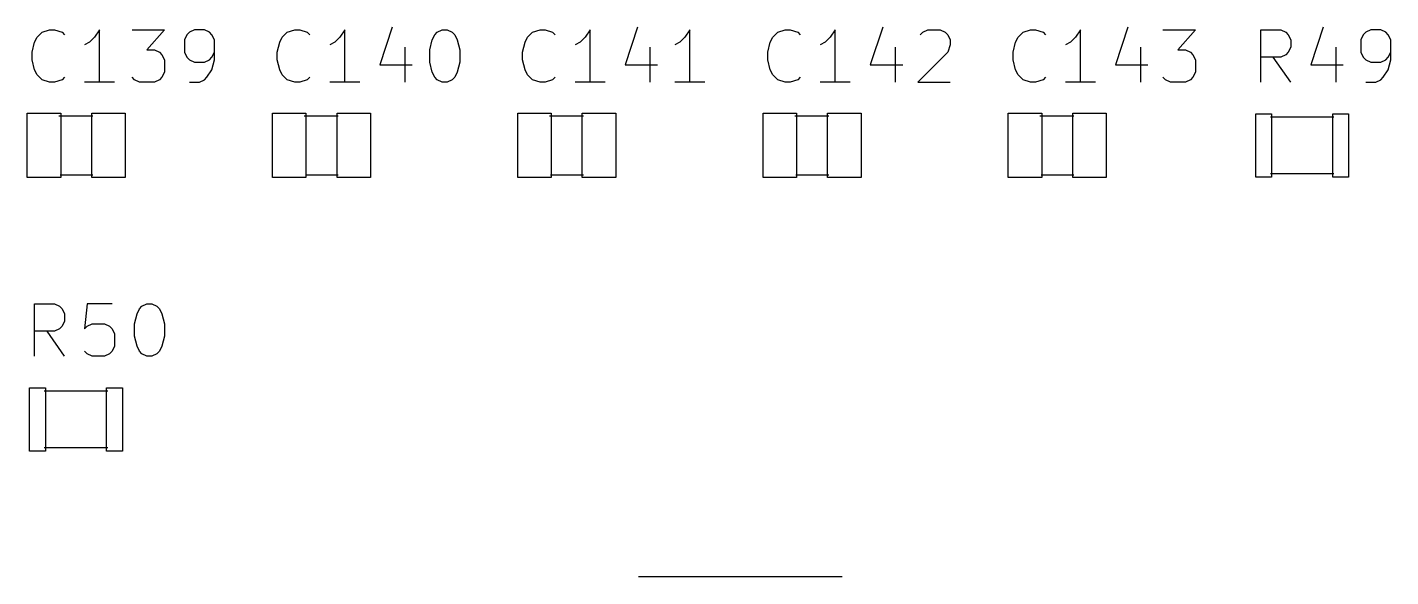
# Model space of a CAD drawing. Header units: millimetres. Extents: x 0 to 280, y -704 to 300.
# Drawn here: x 0.81 to 31.38, y -327.63 to -315.3 of the extents above; entities that cross this region are included whole.
import ezdxf

# ---------------------------------------------------------------- set-up
doc = ezdxf.new("R2010")
doc.units = ezdxf.units.MM
doc.layers.add('F.Fab', color=9, linetype='CONTINUOUS', true_color=0xafafaf)
doc.layers.add('F.Silkscreen', color=41, linetype='CONTINUOUS', true_color=0xf2eda1)

msp = doc.modelspace()

# ---------------------------------------------------------------- linework, layer by layer
at = {"layer": 'F.Fab', "linetype": 'CONTINUOUS'}
for p, q in [((0.8078, -318.6739), (0.8078, -317.2238)), ((0.8078, -317.2238), (1.5579, -317.2238)), ((1.519, -317.29), (2.281, -317.29)), ((1.5579, -317.2238), (1.5579, -318.6739)), ((2.2556, -318.6739), (2.2556, -317.2238)), ((2.2556, -317.2238), (3.0057, -317.2238)), ((3.0057, -317.2238), (3.0057, -318.6739)), ((6.3078, -318.6739), (6.3078, -317.2238)), ((6.3078, -317.2238), (7.0579, -317.2238)), ((7.019, -317.29), (7.781, -317.29)), ((7.0579, -317.2238), (7.0579, -318.6739)), ((7.7556, -318.6739), (7.7556, -317.2238)), ((7.7556, -317.2238), (8.5057, -317.2238)), ((8.5057, -317.2238), (8.5057, -318.6739)), ((11.8078, -318.6739), (11.8078, -317.2238)), ((11.8078, -317.2238), (12.5579, -317.2238)), ((12.519, -317.29), (13.281, -317.29)), ((12.5579, -317.2238), (12.5579, -318.6739)), ((13.2556, -318.6739), (13.2556, -317.2238)), ((13.2556, -317.2238), (14.0057, -317.2238)), ((14.0057, -317.2238), (14.0057, -318.6739)), ((17.3078, -318.6739), (17.3078, -317.2238)), ((17.3078, -317.2238), (18.0579, -317.2238)), ((18.019, -317.29), (18.781, -317.29)), ((18.0579, -317.2238), (18.0579, -318.6739)), ((18.7556, -318.6739), (18.7556, -317.2238)), ((18.7556, -317.2238), (19.5057, -317.2238)), ((19.5057, -317.2238), (19.5057, -318.6739)), ((22.8078, -318.6739), (22.8078, -317.2238)), ((22.8078, -317.2238), (23.5579, -317.2238)), ((23.519, -317.29), (24.281, -317.29)), ((23.5579, -317.2238), (23.5579, -318.6739)), ((24.2556, -318.6739), (24.2556, -317.2238)), ((24.2556, -317.2238), (25.0057, -317.2238)), ((25.0057, -317.2238), (25.0057, -318.6739)), ((28.3586, -318.6612), (28.3586, -317.2388)), ((28.3586, -317.2388), (28.7142, -317.2388)), ((30.1112, -317.315), (28.6888, -317.315)), ((28.7142, -317.2388), (28.7142, -318.6612)), ((30.0858, -318.6612), (30.0858, -317.2388)), ((30.0858, -317.2388), (30.4414, -317.2388)), ((30.4414, -317.2388), (30.4414, -318.6612)), ((1.544, -318.61), (2.281, -318.61)), ((7.044, -318.61), (7.781, -318.61)), ((12.544, -318.61), (13.281, -318.61)), ((18.044, -318.61), (18.781, -318.61)), ((23.544, -318.61), (24.281, -318.61)), ((30.1112, -318.585), (28.6888, -318.585)), ((1.5579, -318.6739), (0.8078, -318.6739)), ((3.0057, -318.6739), (2.2556, -318.6739)), ((7.0579, -318.6739), (6.3078, -318.6739)), ((8.5057, -318.6739), (7.7556, -318.6739)), ((12.5579, -318.6739), (11.8078, -318.6739)), ((14.0057, -318.6739), (13.2556, -318.6739)), ((18.0579, -318.6739), (17.3078, -318.6739)), ((19.5057, -318.6739), (18.7556, -318.6739)), ((23.5579, -318.6739), (22.8078, -318.6739)), ((25.0057, -318.6739), (24.2556, -318.6739)), ((28.7142, -318.6612), (28.3586, -318.6612)), ((30.4414, -318.6612), (30.0858, -318.6612)), ((0.8586, -324.8112), (0.8586, -323.3888)), ((0.8586, -323.3888), (1.2142, -323.3888)), ((2.6112, -323.465), (1.1888, -323.465)), ((1.2142, -323.3888), (1.2142, -324.8112)), ((2.5858, -324.8112), (2.5858, -323.3888)), ((2.5858, -323.3888), (2.9414, -323.3888)), ((2.9414, -323.3888), (2.9414, -324.8112)), ((1.2142, -324.8112), (0.8586, -324.8112)), ((2.6112, -324.735), (1.1888, -324.735)), ((2.9414, -324.8112), (2.5858, -324.8112))]:
    msp.add_line(p, q, dxfattribs=at)
at = {"layer": 'F.Silkscreen', "linetype": 'CONTINUOUS'}
for p, q in [((0.971619, -315.634752), (1.027644, -315.522702)), ((1.027644, -315.522702), (1.139695, -315.410652)), ((1.139695, -315.410652), (1.30777, -315.354627)), ((1.30777, -315.354627), (1.41982, -315.354627)), ((1.41982, -315.354627), (1.587896, -315.410652)), ((1.587896, -315.410652), (1.643921, -315.466677)), ((2.316223, -315.522702), (2.204172, -315.634752)), ((2.428273, -315.354627), (2.316223, -315.522702)), ((2.428273, -316.531155), (2.428273, -315.354627)), ((3.1566, -315.354627), (3.884927, -315.354627)), ((3.884927, -315.354627), (3.492751, -315.802828)), ((4.389153, -315.466677), (4.333128, -315.578727)), ((4.445178, -315.410652), (4.389153, -315.466677)), ((4.557229, -315.354627), (4.445178, -315.410652)), ((4.781329, -315.354627), (4.557229, -315.354627)), ((4.89338, -315.410652), (4.781329, -315.354627)), ((4.949405, -315.466677), (4.89338, -315.410652)), ((5.00543, -315.578727), (4.949405, -315.466677)), ((6.471619, -315.634752), (6.527644, -315.522702)), ((6.527644, -315.522702), (6.639695, -315.410652)), ((6.639695, -315.410652), (6.80777, -315.354627)), ((6.80777, -315.354627), (6.91982, -315.354627)), ((6.91982, -315.354627), (7.087896, -315.410652)), ((7.087896, -315.410652), (7.143921, -315.466677)), ((7.816223, -315.522702), (7.704172, -315.634752)), ((7.928273, -315.354627), (7.816223, -315.522702)), ((7.928273, -316.531155), (7.928273, -315.354627)), ((8.992751, -315.298602), (8.712625, -316.138979)), ((9.889153, -315.578727), (9.945178, -315.466677)), ((9.945178, -315.466677), (10.001204, -315.410652)), ((10.001204, -315.410652), (10.113254, -315.354627)), ((10.113254, -315.354627), (10.225304, -315.354627)), ((10.225304, -315.354627), (10.337354, -315.410652)), ((10.337354, -315.410652), (10.39338, -315.466677)), ((10.39338, -315.466677), (10.449405, -315.578727)), ((11.971619, -315.634752), (12.027644, -315.522702)), ((12.027644, -315.522702), (12.139695, -315.410652)), ((12.139695, -315.410652), (12.30777, -315.354627)), ((12.30777, -315.354627), (12.41982, -315.354627)), ((12.41982, -315.354627), (12.587896, -315.410652)), ((12.587896, -315.410652), (12.643921, -315.466677)), ((13.316223, -315.522702), (13.204172, -315.634752)), ((13.428273, -315.354627), (13.316223, -315.522702)), ((13.428273, -316.531155), (13.428273, -315.354627)), ((14.492751, -315.298602), (14.212625, -316.138979)), ((15.557229, -315.522702), (15.445178, -315.634752)), ((15.669279, -315.354627), (15.557229, -315.522702)), ((15.669279, -316.531155), (15.669279, -315.354627)), ((17.471619, -315.634752), (17.527644, -315.522702)), ((17.527644, -315.522702), (17.639695, -315.410652)), ((17.639695, -315.410652), (17.80777, -315.354627)), ((17.80777, -315.354627), (17.91982, -315.354627)), ((17.91982, -315.354627), (18.087896, -315.410652)), ((18.087896, -315.410652), (18.143921, -315.466677)), ((18.816223, -315.522702), (18.704172, -315.634752)), ((18.928273, -315.354627), (18.816223, -315.522702)), ((18.928273, -316.531155), (18.928273, -315.354627)), ((19.992751, -315.298602), (19.712625, -316.138979)), ((20.833128, -315.466677), (20.889153, -315.410652)), ((20.889153, -315.410652), (21.001204, -315.354627)), ((21.001204, -315.354627), (21.281329, -315.354627)), ((21.281329, -315.354627), (21.39338, -315.410652)), ((21.39338, -315.410652), (21.449405, -315.466677)), ((21.449405, -315.466677), (21.50543, -315.578727)), ((22.971619, -315.634752), (23.027644, -315.522702)), ((23.027644, -315.522702), (23.139695, -315.410652)), ((23.139695, -315.410652), (23.30777, -315.354627)), ((23.30777, -315.354627), (23.41982, -315.354627)), ((23.41982, -315.354627), (23.587896, -315.410652)), ((23.587896, -315.410652), (23.643921, -315.466677)), ((24.316223, -315.522702), (24.204172, -315.634752)), ((24.428273, -315.354627), (24.316223, -315.522702)), ((24.428273, -316.531155), (24.428273, -315.354627)), ((25.492751, -315.298602), (25.212625, -316.138979)), ((26.277103, -315.354627), (27.00543, -315.354627)), ((27.00543, -315.354627), (26.613254, -315.802828)), ((28.471619, -316.531155), (28.471619, -315.354627)), ((28.471619, -315.354627), (28.91982, -315.354627)), ((28.91982, -315.354627), (29.031871, -315.410652)), ((29.031871, -315.410652), (29.087896, -315.466677)), ((29.087896, -315.466677), (29.143921, -315.578727)), ((29.872248, -315.298602), (29.592122, -316.138979)), ((30.76865, -315.466677), (30.712625, -315.578727)), ((30.824675, -315.410652), (30.76865, -315.466677)), ((30.936726, -315.354627), (30.824675, -315.410652)), ((31.160826, -315.354627), (30.936726, -315.354627)), ((31.272877, -315.410652), (31.160826, -315.354627)), ((31.328902, -315.466677), (31.272877, -315.410652)), ((31.384927, -315.578727), (31.328902, -315.466677)), ((0.915594, -315.858853), (0.971619, -315.634752)), ((0.915594, -316.026928), (0.915594, -315.858853)), ((2.204172, -315.634752), (2.092122, -315.690778)), ((3.492751, -315.802828), (3.660826, -315.802828)), ((3.660826, -315.802828), (3.772877, -315.858853)), ((3.772877, -315.858853), (3.828902, -315.914878)), ((4.333128, -315.578727), (4.333128, -315.858853)), ((4.333128, -315.858853), (4.389153, -315.970903)), ((4.949405, -315.970903), (5.00543, -315.858853)), ((5.00543, -316.026928), (5.00543, -315.578727)), ((6.415594, -315.858853), (6.471619, -315.634752)), ((6.415594, -316.026928), (6.415594, -315.858853)), ((7.704172, -315.634752), (7.592122, -315.690778)), ((9.272877, -315.746803), (9.272877, -316.531155)), ((9.833128, -315.802828), (9.889153, -315.578727)), ((9.833128, -316.082954), (9.833128, -315.802828)), ((10.449405, -315.578727), (10.50543, -315.802828)), ((10.50543, -315.802828), (10.50543, -316.082954)), ((11.915594, -315.858853), (11.971619, -315.634752)), ((11.915594, -316.026928), (11.915594, -315.858853)), ((13.204172, -315.634752), (13.092122, -315.690778)), ((14.772877, -315.746803), (14.772877, -316.531155)), ((15.445178, -315.634752), (15.333128, -315.690778)), ((17.415594, -315.858853), (17.471619, -315.634752)), ((17.415594, -316.026928), (17.415594, -315.858853)), ((18.704172, -315.634752), (18.592122, -315.690778)), ((20.272877, -315.746803), (20.272877, -316.531155)), ((21.449405, -315.858853), (20.777103, -316.531155)), ((21.50543, -315.690778), (21.449405, -315.858853)), ((21.50543, -315.578727), (21.50543, -315.690778)), ((22.915594, -315.858853), (22.971619, -315.634752)), ((22.915594, -316.026928), (22.915594, -315.858853)), ((24.204172, -315.634752), (24.092122, -315.690778)), ((25.772877, -315.746803), (25.772877, -316.531155)), ((26.613254, -315.802828), (26.781329, -315.802828)), ((26.781329, -315.802828), (26.89338, -315.858853)), ((26.89338, -315.858853), (26.949405, -315.914878)), ((29.087896, -315.858853), (29.031871, -315.914878)), ((29.143921, -315.746803), (29.087896, -315.858853)), ((29.143921, -315.578727), (29.143921, -315.746803)), ((30.152374, -315.746803), (30.152374, -316.531155)), ((30.712625, -315.578727), (30.712625, -315.858853)), ((30.712625, -315.858853), (30.76865, -315.970903)), ((31.328902, -315.970903), (31.384927, -315.858853)), ((31.384927, -316.026928), (31.384927, -315.578727)), ((0.971619, -316.251029), (0.915594, -316.026928)), ((3.828902, -315.914878), (3.884927, -316.026928)), ((3.884927, -316.026928), (3.884927, -316.307054)), ((4.389153, -315.970903), (4.445178, -316.026928)), ((4.445178, -316.026928), (4.557229, -316.082954)), ((4.557229, -316.082954), (4.781329, -316.082954)), ((4.781329, -316.082954), (4.89338, -316.026928)), ((4.89338, -316.026928), (4.949405, -315.970903)), ((4.949405, -316.251029), (5.00543, -316.026928)), ((6.471619, -316.251029), (6.415594, -316.026928)), ((8.712625, -316.138979), (9.440952, -316.138979)), ((9.889153, -316.307054), (9.833128, -316.082954)), ((10.50543, -316.082954), (10.449405, -316.307054)), ((11.971619, -316.251029), (11.915594, -316.026928)), ((14.212625, -316.138979), (14.940952, -316.138979)), ((17.471619, -316.251029), (17.415594, -316.026928)), ((19.712625, -316.138979), (20.440952, -316.138979)), ((22.971619, -316.251029), (22.915594, -316.026928)), ((25.212625, -316.138979), (25.940952, -316.138979)), ((26.949405, -315.914878), (27.00543, -316.026928)), ((27.00543, -316.026928), (27.00543, -316.307054)), ((28.91982, -315.970903), (28.471619, -315.970903)), ((29.143921, -316.531155), (28.751745, -315.970903)), ((29.031871, -315.914878), (28.91982, -315.970903)), ((29.592122, -316.138979), (30.320449, -316.138979)), ((30.76865, -315.970903), (30.824675, -316.026928)), ((30.824675, -316.026928), (30.936726, -316.082954)), ((30.936726, -316.082954), (31.160826, -316.082954)), ((31.160826, -316.082954), (31.272877, -316.026928)), ((31.272877, -316.026928), (31.328902, -315.970903)), ((31.328902, -316.251029), (31.384927, -316.026928)), ((1.027644, -316.363079), (0.971619, -316.251029)), ((1.139695, -316.47513), (1.027644, -316.363079)), ((1.643921, -316.419104), (1.587896, -316.47513)), ((3.212625, -316.47513), (3.1566, -316.419104)), ((3.828902, -316.419104), (3.772877, -316.47513)), ((3.884927, -316.307054), (3.828902, -316.419104)), ((4.781329, -316.47513), (4.837354, -316.419104)), ((4.837354, -316.419104), (4.949405, -316.251029)), ((6.527644, -316.363079), (6.471619, -316.251029)), ((6.639695, -316.47513), (6.527644, -316.363079)), ((7.143921, -316.419104), (7.087896, -316.47513)), ((9.945178, -316.419104), (9.889153, -316.307054)), ((10.001204, -316.47513), (9.945178, -316.419104)), ((10.39338, -316.419104), (10.337354, -316.47513)), ((10.449405, -316.307054), (10.39338, -316.419104)), ((12.027644, -316.363079), (11.971619, -316.251029)), ((12.139695, -316.47513), (12.027644, -316.363079)), ((12.643921, -316.419104), (12.587896, -316.47513)), ((17.527644, -316.363079), (17.471619, -316.251029)), ((17.639695, -316.47513), (17.527644, -316.363079)), ((18.143921, -316.419104), (18.087896, -316.47513)), ((23.027644, -316.363079), (22.971619, -316.251029)), ((23.139695, -316.47513), (23.027644, -316.363079)), ((23.643921, -316.419104), (23.587896, -316.47513)), ((26.333128, -316.47513), (26.277103, -316.419104)), ((26.949405, -316.419104), (26.89338, -316.47513)), ((27.00543, -316.307054), (26.949405, -316.419104)), ((31.160826, -316.47513), (31.216851, -316.419104)), ((31.216851, -316.419104), (31.328902, -316.251029)), ((1.30777, -316.531155), (1.139695, -316.47513)), ((1.41982, -316.531155), (1.30777, -316.531155)), ((1.587896, -316.47513), (1.41982, -316.531155)), ((2.764424, -316.531155), (2.092122, -316.531155)), ((3.324675, -316.531155), (3.212625, -316.47513)), ((3.660826, -316.531155), (3.324675, -316.531155)), ((3.772877, -316.47513), (3.660826, -316.531155)), ((4.445178, -316.531155), (4.669279, -316.531155)), ((4.669279, -316.531155), (4.781329, -316.47513)), ((6.80777, -316.531155), (6.639695, -316.47513)), ((6.91982, -316.531155), (6.80777, -316.531155)), ((7.087896, -316.47513), (6.91982, -316.531155)), ((8.264424, -316.531155), (7.592122, -316.531155)), ((10.113254, -316.531155), (10.001204, -316.47513)), ((10.225304, -316.531155), (10.113254, -316.531155)), ((10.337354, -316.47513), (10.225304, -316.531155)), ((12.30777, -316.531155), (12.139695, -316.47513)), ((12.41982, -316.531155), (12.30777, -316.531155)), ((12.587896, -316.47513), (12.41982, -316.531155)), ((13.764424, -316.531155), (13.092122, -316.531155)), ((16.00543, -316.531155), (15.333128, -316.531155)), ((17.80777, -316.531155), (17.639695, -316.47513)), ((17.91982, -316.531155), (17.80777, -316.531155)), ((18.087896, -316.47513), (17.91982, -316.531155)), ((19.264424, -316.531155), (18.592122, -316.531155)), ((20.777103, -316.531155), (21.50543, -316.531155)), ((23.30777, -316.531155), (23.139695, -316.47513)), ((23.41982, -316.531155), (23.30777, -316.531155)), ((23.587896, -316.47513), (23.41982, -316.531155)), ((24.764424, -316.531155), (24.092122, -316.531155)), ((26.445178, -316.531155), (26.333128, -316.47513)), ((26.781329, -316.531155), (26.445178, -316.531155)), ((26.89338, -316.47513), (26.781329, -316.531155)), ((30.824675, -316.531155), (31.048776, -316.531155)), ((31.048776, -316.531155), (31.160826, -316.47513)), ((0.971619, -322.681155), (0.971619, -321.504627)), ((0.971619, -321.504627), (1.41982, -321.504627)), ((1.41982, -321.504627), (1.531871, -321.560652)), ((1.531871, -321.560652), (1.587896, -321.616677)), ((1.587896, -321.616677), (1.643921, -321.728727)), ((2.148147, -321.504627), (2.092122, -322.064878)), ((2.708399, -321.504627), (2.148147, -321.504627)), ((3.26865, -321.728727), (3.324675, -321.616677)), ((3.324675, -321.616677), (3.380701, -321.560652)), ((3.380701, -321.560652), (3.492751, -321.504627)), ((3.492751, -321.504627), (3.604801, -321.504627)), ((3.604801, -321.504627), (3.716851, -321.560652)), ((3.716851, -321.560652), (3.772877, -321.616677)), ((3.772877, -321.616677), (3.828902, -321.728727)), ((1.643921, -321.896803), (1.587896, -322.008853)), ((1.643921, -321.728727), (1.643921, -321.896803)), ((2.148147, -322.008853), (2.260198, -321.952828)), ((2.260198, -321.952828), (2.540323, -321.952828)), ((2.540323, -321.952828), (2.652374, -322.008853)), ((3.212625, -321.952828), (3.26865, -321.728727)), ((3.212625, -322.232954), (3.212625, -321.952828)), ((3.828902, -321.728727), (3.884927, -321.952828)), ((3.884927, -321.952828), (3.884927, -322.232954)), ((1.41982, -322.120903), (0.971619, -322.120903)), ((1.643921, -322.681155), (1.251745, -322.120903)), ((1.531871, -322.064878), (1.41982, -322.120903)), ((1.587896, -322.008853), (1.531871, -322.064878)), ((2.092122, -322.064878), (2.148147, -322.008853)), ((2.652374, -322.008853), (2.708399, -322.064878)), ((2.708399, -322.064878), (2.764424, -322.176928)), ((2.764424, -322.176928), (2.764424, -322.457054)), ((3.26865, -322.457054), (3.212625, -322.232954)), ((3.884927, -322.232954), (3.828902, -322.457054)), ((2.148147, -322.62513), (2.092122, -322.569104)), ((2.708399, -322.569104), (2.652374, -322.62513)), ((2.764424, -322.457054), (2.708399, -322.569104)), ((3.324675, -322.569104), (3.26865, -322.457054)), ((3.380701, -322.62513), (3.324675, -322.569104)), ((3.772877, -322.569104), (3.716851, -322.62513)), ((3.828902, -322.457054), (3.772877, -322.569104)), ((2.260198, -322.681155), (2.148147, -322.62513)), ((2.540323, -322.681155), (2.260198, -322.681155)), ((2.652374, -322.62513), (2.540323, -322.681155)), ((3.492751, -322.681155), (3.380701, -322.62513)), ((3.604801, -322.681155), (3.492751, -322.681155)), ((3.716851, -322.62513), (3.604801, -322.681155)), ((19.086, -327.6296), (14.514, -327.6296))]:
    msp.add_line(p, q, dxfattribs=at)

doc.saveas('drawing.dxf')
